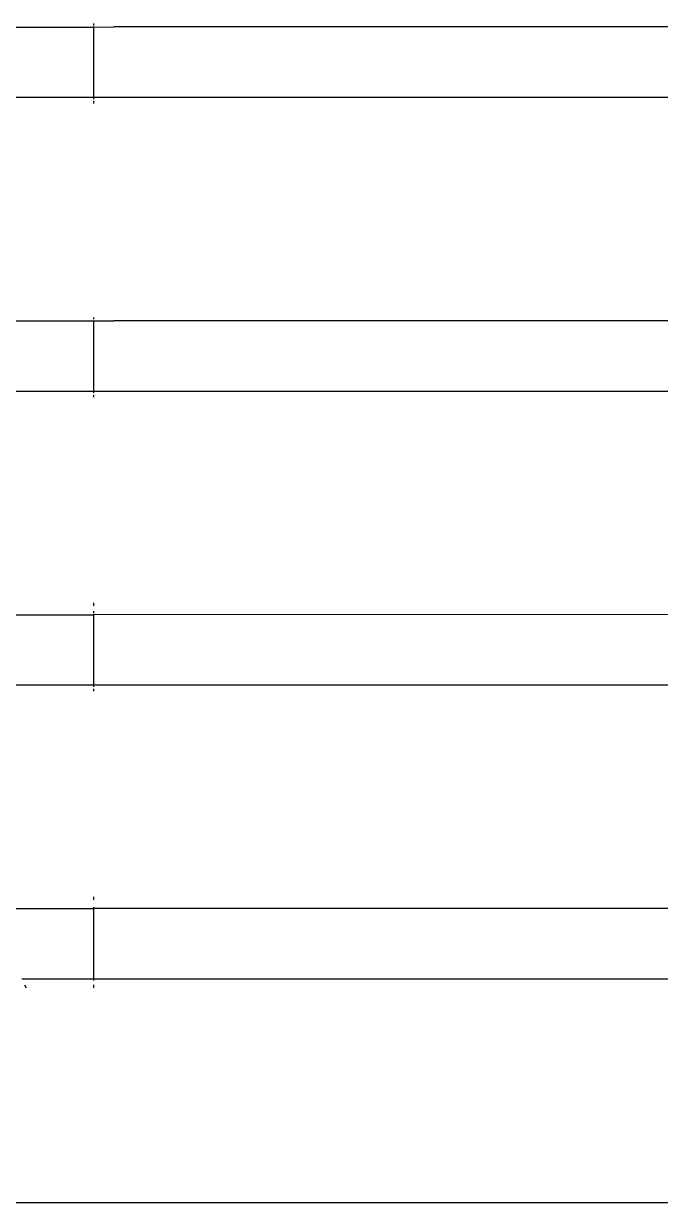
# Model space of a CAD drawing. Header units: millimetres. Extents: x -2916 to 2490, y 92 to 4100.
# Drawn here: x -1675 to -1566.7, y 2568.1 to 2768.7 of the extents above; entities that cross this region are included whole.
import ezdxf

# ---------------------------------------------------------------- set-up
doc = ezdxf.new("R2010")
doc.units = ezdxf.units.MM

msp = doc.modelspace()

# ---------------------------------------------------------------- linework, layer by layer
for p, q in [((-1682.08, 2768.14), (-1663.4, 2768.14)), ((-1663.4, 2768.14), (-1663.16, 2768.14)), ((-1663.16, 2768.73), (-1663.16, 2768.41)), ((-1663.16, 2768.21), (-1663.16, 2768.17)), ((-1663.16, 2768.14), (-1659.69, 2768.17)), ((-1663.16, 2768.17), (-1663.16, 2768.14)), ((-1663.16, 2768.14), (-1663.16, 2756.14)), ((-1525.64, 2768.14), (-1659.69, 2768.17)), ((-1663.4, 2756.14), (-1682.08, 2756.14)), ((-1663.16, 2756.14), (-1663.4, 2756.14)), ((-1663.16, 2756.14), (-1663.16, 2756.11)), ((-1525.64, 2756.14), (-1663.16, 2756.14)), ((-1663.16, 2756.11), (-1663.16, 2756.08)), ((-1663.16, 2756.08), (-1663.16, 2755.88)), ((-1663.16, 2755.56), (-1663.16, 2755.14)), ((-1682.08, 2718.14), (-1663.4, 2718.14)), ((-1663.4, 2718.14), (-1663.16, 2718.14)), ((-1663.16, 2718.73), (-1663.16, 2718.41)), ((-1663.16, 2718.21), (-1663.16, 2718.17)), ((-1663.16, 2718.17), (-1663.16, 2718.14)), ((-1663.16, 2718.14), (-1659.69, 2718.17)), ((-1663.16, 2718.14), (-1663.16, 2706.14)), ((-1525.64, 2718.14), (-1659.69, 2718.17)), ((-1663.4, 2706.14), (-1682.08, 2706.14)), ((-1663.16, 2706.14), (-1663.4, 2706.14)), ((-1663.16, 2706.14), (-1663.16, 2706.11)), ((-1525.64, 2706.14), (-1663.16, 2706.14)), ((-1663.16, 2706.11), (-1663.16, 2706.08)), ((-1663.16, 2706.08), (-1663.16, 2705.88)), ((-1663.16, 2705.56), (-1663.16, 2705.14)), ((-1663.16, 2670.14), (-1663.16, 2669.87)), ((-1663.16, 2669.87), (-1663.16, 2669.63)), ((-1682.08, 2668.14), (-1663.4, 2668.14)), ((-1663.4, 2668.14), (-1663.16, 2668.14)), ((-1663.16, 2668.73), (-1663.16, 2668.41)), ((-1663.16, 2668.21), (-1663.16, 2668.14)), ((-1469.42, 2668.17), (-1663.16, 2668.14)), ((-1663.16, 2668.14), (-1663.16, 2656.14)), ((-1663.4, 2656.14), (-1682.08, 2656.14)), ((-1663.16, 2656.14), (-1663.4, 2656.14)), ((-1525.64, 2656.14), (-1663.16, 2656.14)), ((-1663.16, 2656.14), (-1663.16, 2656.12)), ((-1663.16, 2656.12), (-1663.16, 2656.08)), ((-1663.16, 2656.08), (-1663.16, 2655.88)), ((-1663.16, 2655.56), (-1663.16, 2655.14)), ((-1663.16, 2620.14), (-1663.16, 2619.87)), ((-1663.16, 2619.87), (-1663.16, 2619.63)), ((-1681.22, 2618.14), (-1673.34, 2618.14)), ((-1673.34, 2618.14), (-1663.4, 2618.14)), ((-1663.4, 2618.14), (-1663.16, 2618.14)), ((-1663.16, 2618.41), (-1663.16, 2618.21)), ((-1663.16, 2618.14), (-1663.16, 2618.21)), ((-1663.16, 2618.14), (-1663.16, 2606.14)), ((-882.08, 2618.14), (-1663.16, 2618.14)), ((-1667.47, 2606.14), (-1675.35, 2606.14)), ((-1663.4, 2606.14), (-1667.47, 2606.14)), ((-1663.16, 2606.14), (-1663.4, 2606.14)), ((-1663.16, 2606.14), (-1663.16, 2606.12)), ((-1525.64, 2606.14), (-1663.16, 2606.14)), ((-1663.16, 2606.12), (-1663.16, 2606.08)), ((-1663.16, 2606.08), (-1663.16, 2605.88)), ((-1674.86, 2605.14), (-1674.66, 2604.75)), ((-1674.66, 2604.75), (-1674.62, 2604.66)), ((-1663.16, 2605.14), (-1663.16, 2604.66)), ((-1787.08, 2568.14), (62.92, 2568.14))]:
    msp.add_line(p, q)

doc.saveas('drawing.dxf')
